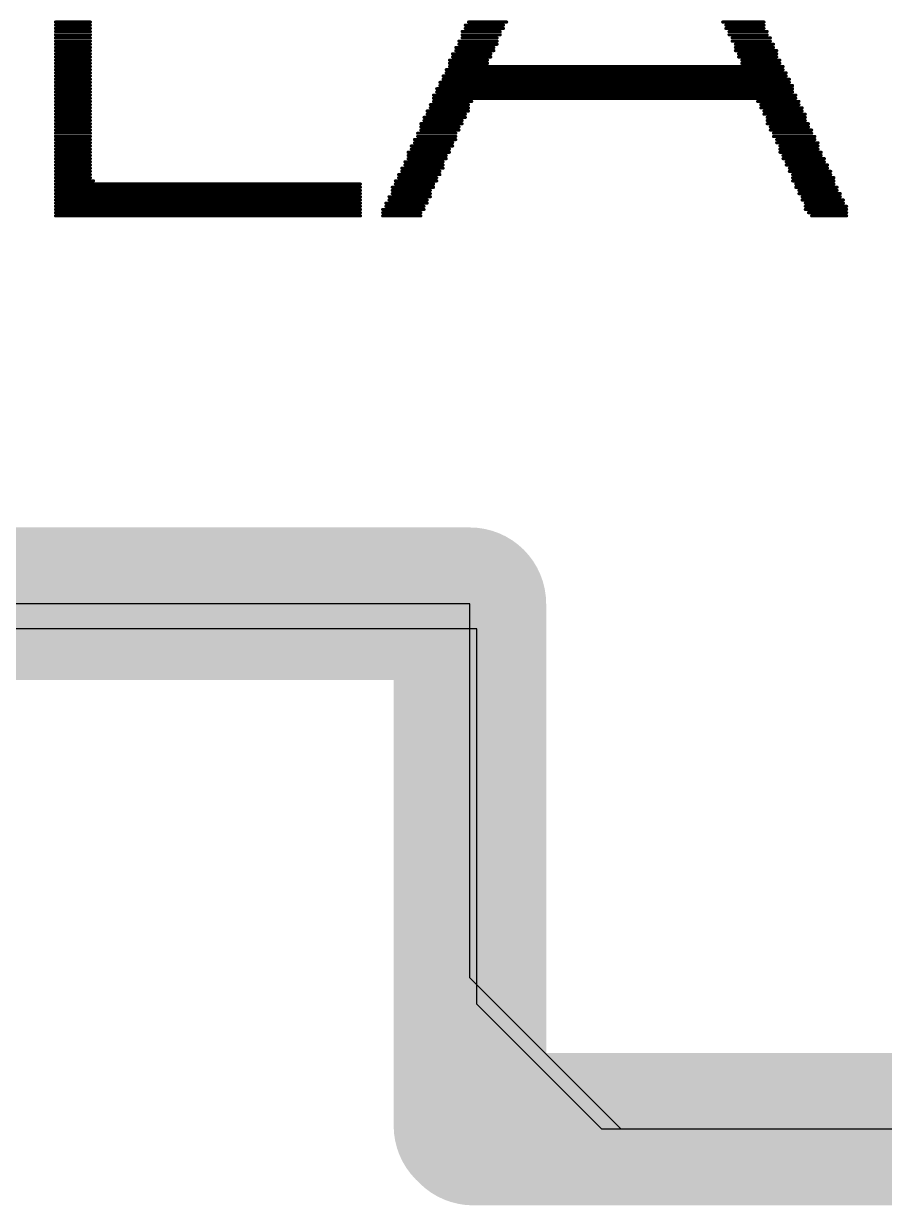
# Model space of a CAD drawing. Header units: millimetres. Extents: x 45 to 209, y 90 to 189.
# Drawn here: x 80.165 to 81.885, y 92.213 to 94.575 of the extents above; entities that cross this region are included whole.
import ezdxf

# ---------------------------------------------------------------- set-up
doc = ezdxf.new("R2010")
doc.units = ezdxf.units.MM
for name, color, linetype in [('BottomLayer', 5, 'Continuous'), ('Mechanical1', 6, 'Continuous'), ('TopLayer', 1, 'Continuous'), ('TopOverlay', 2, 'Continuous')]:
    doc.layers.add(name, color=color, linetype=linetype)

# ---------------------------------------------------------------- blocks, each defined once
blk = doc.blocks.new('5394DE47_A0E8_4329_8464_7791B7C19310_62')
at = {"layer": 'TopOverlay', "const_width": 0.00635}
for points in [[(12.5491, 0.4225), (12.619, 0.4225)], [(13.3746, 0.4225), (13.4508, 0.4225)], [(13.8826, 0.4225), (13.9652, 0.4225)], [(12.5491, 0.4162), (12.619, 0.4162)], [(12.5491, 0.4098), (12.619, 0.4098)], [(12.5491, 0.4035), (12.619, 0.4035)], [(13.3619, 0.4035), (13.4381, 0.4035)], [(13.3683, 0.4162), (13.4445, 0.4162)], [(13.3683, 0.4098), (13.4445, 0.4098)], [(13.889, 0.4162), (13.9652, 0.4162)], [(13.889, 0.4098), (13.9652, 0.4098)], [(13.8953, 0.4035), (13.9715, 0.4035)], [(12.5491, 0.3971), (12.619, 0.3971)], [(12.5491, 0.3908), (12.619, 0.3908)], [(12.5491, 0.3844), (12.619, 0.3844)], [(12.5491, 0.3781), (12.619, 0.3781)], [(13.3556, 0.3844), (13.4318, 0.3844)], [(13.3556, 0.3781), (13.4318, 0.3781)], [(13.3619, 0.3971), (13.4381, 0.3971)], [(13.3619, 0.3908), (13.4318, 0.3908)], [(13.8953, 0.3971), (13.9715, 0.3971)], [(13.9017, 0.3908), (13.9779, 0.3908)], [(13.9017, 0.3844), (13.9779, 0.3844)], [(13.908, 0.3781), (13.9842, 0.3781)], [(12.5491, 0.3717), (12.619, 0.3717)], [(12.5491, 0.3654), (12.619, 0.3654)], [(12.5491, 0.359), (12.619, 0.359)], [(12.5491, 0.3527), (12.619, 0.3527)], [(13.3429, 0.359), (13.4191, 0.359)], [(13.3429, 0.3527), (13.4191, 0.3527)], [(13.3492, 0.3717), (13.4254, 0.3717)], [(13.3492, 0.3654), (13.4254, 0.3654)], [(13.908, 0.3717), (13.9842, 0.3717)], [(13.908, 0.3654), (13.9906, 0.3654)], [(13.9144, 0.359), (13.9906, 0.359)], [(13.9144, 0.3527), (13.9906, 0.3527)], [(12.5491, 0.3463), (12.619, 0.3463)], [(12.5491, 0.34), (12.619, 0.34)], [(12.5491, 0.3336), (12.619, 0.3336)], [(13.3365, 0.3463), (13.4127, 0.3463)], [(13.3365, 0.34), (13.4127, 0.34)], [(13.3365, 0.3336), (14.0033, 0.3336)], [(13.9207, 0.3463), (13.9969, 0.3463)], [(13.9207, 0.34), (13.9969, 0.34)], [(12.5491, 0.3273), (12.619, 0.3273)], [(12.5491, 0.3209), (12.619, 0.3209)], [(12.5491, 0.3146), (12.619, 0.3146)], [(12.5491, 0.3082), (12.619, 0.3082)], [(13.3238, 0.3146), (14.0096, 0.3146)], [(13.3238, 0.3082), (14.016, 0.3082)], [(13.3302, 0.3273), (14.0033, 0.3273)], [(13.3302, 0.3209), (14.0096, 0.3209)], [(12.5491, 0.3019), (12.619, 0.3019)], [(12.5491, 0.2955), (12.619, 0.2955)], [(12.5491, 0.2892), (12.619, 0.2892)], [(12.5491, 0.2828), (12.619, 0.2828)], [(13.3111, 0.2892), (14.0223, 0.2892)], [(13.3111, 0.2828), (14.0223, 0.2828)], [(13.3175, 0.3019), (14.016, 0.3019)], [(13.3175, 0.2955), (14.0223, 0.2955)], [(12.5491, 0.2765), (12.619, 0.2765)], [(12.5491, 0.2701), (12.619, 0.2701)], [(12.5491, 0.2638), (12.619, 0.2638)], [(12.5491, 0.2574), (12.619, 0.2574)], [(13.2984, 0.2574), (13.3746, 0.2574)], [(13.3048, 0.2765), (14.0287, 0.2765)], [(13.3048, 0.2701), (14.0287, 0.2701)], [(13.3048, 0.2638), (13.381, 0.2638)], [(13.9525, 0.2638), (14.035, 0.2638)], [(13.9588, 0.2574), (14.035, 0.2574)], [(12.5491, 0.2511), (12.619, 0.2511)], [(12.5491, 0.2447), (12.619, 0.2447)], [(12.5491, 0.2384), (12.619, 0.2384)], [(13.2921, 0.2447), (13.3746, 0.2447)], [(13.2921, 0.2384), (13.3683, 0.2384)], [(13.2984, 0.2511), (13.3746, 0.2511)], [(13.9588, 0.2511), (14.0414, 0.2511)], [(13.9652, 0.2447), (14.0414, 0.2447)], [(13.9652, 0.2384), (14.0477, 0.2384)], [(12.5491, 0.232), (12.619, 0.232)], [(12.5491, 0.2257), (12.619, 0.2257)], [(12.5491, 0.2193), (12.619, 0.2193)], [(12.5491, 0.213), (12.619, 0.213)], [(13.2794, 0.2193), (13.3619, 0.2193)], [(13.2794, 0.213), (13.3556, 0.213)], [(13.2857, 0.232), (13.3683, 0.232)], [(13.2857, 0.2257), (13.3619, 0.2257)], [(13.9715, 0.232), (14.0477, 0.232)], [(13.9715, 0.2257), (14.0477, 0.2257)], [(13.9715, 0.2193), (14.0541, 0.2193)], [(13.9779, 0.213), (14.0541, 0.213)], [(12.5491, 0.2066), (12.619, 0.2066)], [(12.5491, 0.2003), (12.619, 0.2003)], [(12.5491, 0.1939), (12.619, 0.1939)], [(12.5491, 0.1876), (12.619, 0.1876)], [(13.2667, 0.1876), (13.3492, 0.1876)], [(13.273, 0.2003), (13.3492, 0.2003)], [(13.273, 0.1939), (13.3492, 0.1939)], [(13.2794, 0.2066), (13.3556, 0.2066)], [(13.9779, 0.2066), (14.0604, 0.2066)], [(13.9842, 0.2003), (14.0604, 0.2003)], [(13.9842, 0.1939), (14.0668, 0.1939)], [(13.9906, 0.1876), (14.0668, 0.1876)], [(12.5491, 0.1812), (12.619, 0.1812)], [(12.5491, 0.1749), (12.619, 0.1749)], [(12.5491, 0.1685), (12.619, 0.1685)], [(12.5491, 0.1622), (12.619, 0.1622)], [(13.254, 0.1622), (13.3365, 0.1622)], [(13.2603, 0.1749), (13.3429, 0.1749)], [(13.2603, 0.1685), (13.3365, 0.1685)], [(13.2667, 0.1812), (13.3429, 0.1812)], [(13.9906, 0.1812), (14.0731, 0.1812)], [(13.9969, 0.1749), (14.0731, 0.1749)], [(13.9969, 0.1685), (14.0731, 0.1685)], [(13.9969, 0.1622), (14.0795, 0.1622)], [(12.5491, 0.1558), (12.619, 0.1558)], [(12.5491, 0.1495), (12.619, 0.1495)], [(12.5491, 0.1431), (12.619, 0.1431)], [(13.2476, 0.1431), (13.3238, 0.1431)], [(13.254, 0.1558), (13.3302, 0.1558)], [(13.254, 0.1495), (13.3302, 0.1495)], [(14.0033, 0.1558), (14.0795, 0.1558)], [(14.0033, 0.1495), (14.0858, 0.1495)], [(14.0096, 0.1431), (14.0858, 0.1431)], [(12.5491, 0.1368), (12.619, 0.1368)], [(12.5491, 0.1304), (12.619, 0.1304)], [(12.5491, 0.1241), (12.619, 0.1241)], [(12.5491, 0.1177), (12.619, 0.1177)], [(13.2349, 0.1177), (13.3175, 0.1177)], [(13.2413, 0.1304), (13.3238, 0.1304)], [(13.2413, 0.1241), (13.3175, 0.1241)], [(13.2476, 0.1368), (13.3238, 0.1368)], [(14.0096, 0.1368), (14.0922, 0.1368)], [(14.016, 0.1304), (14.0922, 0.1304)], [(14.016, 0.1241), (14.0985, 0.1241)], [(14.0223, 0.1177), (14.0985, 0.1177)], [(12.5491, 0.1114), (12.619, 0.1114)], [(12.5491, 0.105), (12.6253, 0.105)], [(12.5491, 0.0987), (13.1587, 0.0987)], [(12.5491, 0.0923), (13.1587, 0.0923)], [(13.2222, 0.0923), (13.3048, 0.0923)], [(13.2286, 0.105), (13.3111, 0.105)], [(13.2286, 0.0987), (13.3048, 0.0987)], [(13.2349, 0.1114), (13.3111, 0.1114)], [(14.0223, 0.1114), (14.1049, 0.1114)], [(14.0223, 0.105), (14.1049, 0.105)], [(14.0287, 0.0987), (14.1049, 0.0987)], [(14.0287, 0.0923), (14.1112, 0.0923)], [(12.5491, 0.086), (13.1587, 0.086)], [(12.5491, 0.0796), (13.1587, 0.0796)], [(12.5491, 0.0733), (13.1587, 0.0733)], [(13.2159, 0.0733), (13.2984, 0.0733)], [(13.2222, 0.086), (13.2984, 0.086)], [(13.2222, 0.0796), (13.2984, 0.0796)], [(14.035, 0.086), (14.1112, 0.086)], [(14.035, 0.0796), (14.1176, 0.0796)], [(14.0414, 0.0733), (14.1176, 0.0733)], [(12.5491, 0.0669), (13.1587, 0.0669)], [(12.5491, 0.0606), (13.1587, 0.0606)], [(12.5491, 0.0542), (13.1587, 0.0542)], [(12.5491, 0.0479), (13.1587, 0.0479)], [(13.2032, 0.0479), (13.2857, 0.0479)], [(13.2095, 0.0606), (13.2921, 0.0606)], [(13.2095, 0.0542), (13.2857, 0.0542)], [(13.2159, 0.0669), (13.2921, 0.0669)], [(14.0414, 0.0669), (14.1239, 0.0669)], [(14.0477, 0.0606), (14.1239, 0.0606)], [(14.0477, 0.0542), (14.1303, 0.0542)], [(14.0477, 0.0479), (14.1303, 0.0479)], [(12.5491, 0.0415), (13.1587, 0.0415)], [(12.5491, 0.0352), (13.1587, 0.0352)], [(13.2032, 0.0415), (13.2794, 0.0415)], [(13.2032, 0.0352), (13.2794, 0.0352)], [(14.0541, 0.0415), (14.1303, 0.0415)], [(14.0604, 0.0352), (14.1303, 0.0352)]]:
    blk.add_lwpolyline(points, dxfattribs=at)
at = {"layer": 'TopOverlay', "const_width": 0.00317}
for points in [[(12.5476, 0.4225, 1), (12.5507, 0.4225, 1)], [(12.6174, 0.4225, 1), (12.6206, 0.4225, 1)], [(13.3731, 0.4225, 1), (13.3762, 0.4225, 1)], [(13.4493, 0.4225, 1), (13.4524, 0.4225, 1)], [(13.8811, 0.4225, 1), (13.8842, 0.4225, 1)], [(13.9636, 0.4225, 1), (13.9668, 0.4225, 1)], [(12.5476, 0.4162, 1), (12.5507, 0.4162, 1)], [(12.5476, 0.4098, 1), (12.5507, 0.4098, 1)], [(12.5476, 0.4035, 1), (12.5507, 0.4035, 1)], [(12.6174, 0.4162, 1), (12.6206, 0.4162, 1)], [(12.6174, 0.4098, 1), (12.6206, 0.4098, 1)], [(12.6174, 0.4035, 1), (12.6206, 0.4035, 1)], [(13.3604, 0.4035, 1), (13.3635, 0.4035, 1)], [(13.3667, 0.4162, 1), (13.3699, 0.4162, 1)], [(13.3667, 0.4098, 1), (13.3699, 0.4098, 1)], [(13.4366, 0.4035, 1), (13.4397, 0.4035, 1)], [(13.4429, 0.4162, 1), (13.4461, 0.4162, 1)], [(13.4429, 0.4098, 1), (13.4461, 0.4098, 1)], [(13.8874, 0.4162, 1), (13.8906, 0.4162, 1)], [(13.8874, 0.4098, 1), (13.8906, 0.4098, 1)], [(13.8938, 0.4035, 1), (13.8969, 0.4035, 1)], [(13.9636, 0.4162, 1), (13.9668, 0.4162, 1)], [(13.9636, 0.4098, 1), (13.9668, 0.4098, 1)], [(13.97, 0.4035, 1), (13.9731, 0.4035, 1)], [(12.5476, 0.3971, 1), (12.5507, 0.3971, 1)], [(12.5476, 0.3908, 1), (12.5507, 0.3908, 1)], [(12.5476, 0.3844, 1), (12.5507, 0.3844, 1)], [(12.5476, 0.3781, 1), (12.5507, 0.3781, 1)], [(12.6174, 0.3971, 1), (12.6206, 0.3971, 1)], [(12.6174, 0.3908, 1), (12.6206, 0.3908, 1)], [(12.6174, 0.3844, 1), (12.6206, 0.3844, 1)], [(12.6174, 0.3781, 1), (12.6206, 0.3781, 1)], [(13.354, 0.3844, 1), (13.3572, 0.3844, 1)], [(13.354, 0.3781, 1), (13.3572, 0.3781, 1)], [(13.3604, 0.3971, 1), (13.3635, 0.3971, 1)], [(13.3604, 0.3908, 1), (13.3635, 0.3908, 1)], [(13.4302, 0.3908, 1), (13.4334, 0.3908, 1)], [(13.4302, 0.3844, 1), (13.4334, 0.3844, 1)], [(13.4302, 0.3781, 1), (13.4334, 0.3781, 1)], [(13.4366, 0.3971, 1), (13.4397, 0.3971, 1)], [(13.8938, 0.3971, 1), (13.8969, 0.3971, 1)], [(13.9001, 0.3908, 1), (13.9033, 0.3908, 1)], [(13.9001, 0.3844, 1), (13.9033, 0.3844, 1)], [(13.9065, 0.3781, 1), (13.9096, 0.3781, 1)], [(13.97, 0.3971, 1), (13.9731, 0.3971, 1)], [(13.9763, 0.3908, 1), (13.9795, 0.3908, 1)], [(13.9763, 0.3844, 1), (13.9795, 0.3844, 1)], [(13.9827, 0.3781, 1), (13.9858, 0.3781, 1)], [(12.5476, 0.3717, 1), (12.5507, 0.3717, 1)], [(12.5476, 0.3654, 1), (12.5507, 0.3654, 1)], [(12.5476, 0.359, 1), (12.5507, 0.359, 1)], [(12.5476, 0.3527, 1), (12.5507, 0.3527, 1)], [(12.6174, 0.3717, 1), (12.6206, 0.3717, 1)], [(12.6174, 0.3654, 1), (12.6206, 0.3654, 1)], [(12.6174, 0.359, 1), (12.6206, 0.359, 1)], [(12.6174, 0.3527, 1), (12.6206, 0.3527, 1)], [(13.3413, 0.359, 1), (13.3445, 0.359, 1)], [(13.3413, 0.3527, 1), (13.3445, 0.3527, 1)], [(13.3477, 0.3717, 1), (13.3508, 0.3717, 1)], [(13.3477, 0.3654, 1), (13.3508, 0.3654, 1)], [(13.4175, 0.359, 1), (13.4207, 0.359, 1)], [(13.4175, 0.3527, 1), (13.4207, 0.3527, 1)], [(13.4239, 0.3717, 1), (13.427, 0.3717, 1)], [(13.4239, 0.3654, 1), (13.427, 0.3654, 1)], [(13.9065, 0.3717, 1), (13.9096, 0.3717, 1)], [(13.9065, 0.3654, 1), (13.9096, 0.3654, 1)], [(13.9128, 0.359, 1), (13.916, 0.359, 1)], [(13.9128, 0.3527, 1), (13.916, 0.3527, 1)], [(13.9827, 0.3717, 1), (13.9858, 0.3717, 1)], [(13.989, 0.3654, 1), (13.9922, 0.3654, 1)], [(13.989, 0.359, 1), (13.9922, 0.359, 1)], [(13.989, 0.3527, 1), (13.9922, 0.3527, 1)], [(12.5476, 0.3463, 1), (12.5507, 0.3463, 1)], [(12.5476, 0.34, 1), (12.5507, 0.34, 1)], [(12.5476, 0.3336, 1), (12.5507, 0.3336, 1)], [(12.6174, 0.3463, 1), (12.6206, 0.3463, 1)], [(12.6174, 0.34, 1), (12.6206, 0.34, 1)], [(12.6174, 0.3336, 1), (12.6206, 0.3336, 1)], [(13.335, 0.3463, 1), (13.3381, 0.3463, 1)], [(13.335, 0.34, 1), (13.3381, 0.34, 1)], [(13.335, 0.3336, 1), (13.3381, 0.3336, 1)], [(13.4112, 0.3463, 1), (13.4143, 0.3463, 1)], [(13.4112, 0.34, 1), (13.4143, 0.34, 1)], [(13.9192, 0.3463, 1), (13.9223, 0.3463, 1)], [(13.9192, 0.34, 1), (13.9223, 0.34, 1)], [(13.9954, 0.3463, 1), (13.9985, 0.3463, 1)], [(13.9954, 0.34, 1), (13.9985, 0.34, 1)], [(14.0017, 0.3336, 1), (14.0049, 0.3336, 1)], [(12.5476, 0.3273, 1), (12.5507, 0.3273, 1)], [(12.5476, 0.3209, 1), (12.5507, 0.3209, 1)], [(12.5476, 0.3146, 1), (12.5507, 0.3146, 1)], [(12.5476, 0.3082, 1), (12.5507, 0.3082, 1)], [(12.6174, 0.3273, 1), (12.6206, 0.3273, 1)], [(12.6174, 0.3209, 1), (12.6206, 0.3209, 1)], [(12.6174, 0.3146, 1), (12.6206, 0.3146, 1)], [(12.6174, 0.3082, 1), (12.6206, 0.3082, 1)], [(13.3223, 0.3146, 1), (13.3254, 0.3146, 1)], [(13.3223, 0.3082, 1), (13.3254, 0.3082, 1)], [(13.3286, 0.3273, 1), (13.3318, 0.3273, 1)], [(13.3286, 0.3209, 1), (13.3318, 0.3209, 1)], [(14.0017, 0.3273, 1), (14.0049, 0.3273, 1)], [(14.0081, 0.3209, 1), (14.0112, 0.3209, 1)], [(14.0081, 0.3146, 1), (14.0112, 0.3146, 1)], [(14.0144, 0.3082, 1), (14.0176, 0.3082, 1)], [(12.5476, 0.3019, 1), (12.5507, 0.3019, 1)], [(12.5476, 0.2955, 1), (12.5507, 0.2955, 1)], [(12.5476, 0.2892, 1), (12.5507, 0.2892, 1)], [(12.5476, 0.2828, 1), (12.5507, 0.2828, 1)], [(12.6174, 0.3019, 1), (12.6206, 0.3019, 1)], [(12.6174, 0.2955, 1), (12.6206, 0.2955, 1)], [(12.6174, 0.2892, 1), (12.6206, 0.2892, 1)], [(12.6174, 0.2828, 1), (12.6206, 0.2828, 1)], [(13.3096, 0.2892, 1), (13.3127, 0.2892, 1)], [(13.3096, 0.2828, 1), (13.3127, 0.2828, 1)], [(13.3159, 0.3019, 1), (13.3191, 0.3019, 1)], [(13.3159, 0.2955, 1), (13.3191, 0.2955, 1)], [(14.0144, 0.3019, 1), (14.0176, 0.3019, 1)], [(14.0208, 0.2955, 1), (14.0239, 0.2955, 1)], [(14.0208, 0.2892, 1), (14.0239, 0.2892, 1)], [(14.0208, 0.2828, 1), (14.0239, 0.2828, 1)], [(12.5476, 0.2765, 1), (12.5507, 0.2765, 1)], [(12.5476, 0.2701, 1), (12.5507, 0.2701, 1)], [(12.5476, 0.2638, 1), (12.5507, 0.2638, 1)], [(12.5476, 0.2574, 1), (12.5507, 0.2574, 1)], [(12.6174, 0.2765, 1), (12.6206, 0.2765, 1)], [(12.6174, 0.2701, 1), (12.6206, 0.2701, 1)], [(12.6174, 0.2638, 1), (12.6206, 0.2638, 1)], [(12.6174, 0.2574, 1), (12.6206, 0.2574, 1)], [(13.2969, 0.2574, 1), (13.3, 0.2574, 1)], [(13.3032, 0.2765, 1), (13.3064, 0.2765, 1)], [(13.3032, 0.2701, 1), (13.3064, 0.2701, 1)], [(13.3032, 0.2638, 1), (13.3064, 0.2638, 1)], [(13.3731, 0.2574, 1), (13.3762, 0.2574, 1)], [(13.3794, 0.2638, 1), (13.3826, 0.2638, 1)], [(13.9509, 0.2638, 1), (13.9541, 0.2638, 1)], [(13.9573, 0.2574, 1), (13.9604, 0.2574, 1)], [(14.0271, 0.2765, 1), (14.0303, 0.2765, 1)], [(14.0271, 0.2701, 1), (14.0303, 0.2701, 1)], [(14.0335, 0.2638, 1), (14.0366, 0.2638, 1)], [(14.0335, 0.2574, 1), (14.0366, 0.2574, 1)], [(12.5476, 0.2511, 1), (12.5507, 0.2511, 1)], [(12.5476, 0.2447, 1), (12.5507, 0.2447, 1)], [(12.5476, 0.2384, 1), (12.5507, 0.2384, 1)], [(12.6174, 0.2511, 1), (12.6206, 0.2511, 1)], [(12.6174, 0.2447, 1), (12.6206, 0.2447, 1)], [(12.6174, 0.2384, 1), (12.6206, 0.2384, 1)], [(13.2905, 0.2447, 1), (13.2937, 0.2447, 1)], [(13.2905, 0.2384, 1), (13.2937, 0.2384, 1)], [(13.2969, 0.2511, 1), (13.3, 0.2511, 1)], [(13.3667, 0.2384, 1), (13.3699, 0.2384, 1)], [(13.3731, 0.2511, 1), (13.3762, 0.2511, 1)], [(13.3731, 0.2447, 1), (13.3762, 0.2447, 1)], [(13.9573, 0.2511, 1), (13.9604, 0.2511, 1)], [(13.9636, 0.2447, 1), (13.9668, 0.2447, 1)], [(13.9636, 0.2384, 1), (13.9668, 0.2384, 1)], [(14.0398, 0.2511, 1), (14.043, 0.2511, 1)], [(14.0398, 0.2447, 1), (14.043, 0.2447, 1)], [(14.0462, 0.2384, 1), (14.0493, 0.2384, 1)], [(12.5476, 0.232, 1), (12.5507, 0.232, 1)], [(12.5476, 0.2257, 1), (12.5507, 0.2257, 1)], [(12.5476, 0.2193, 1), (12.5507, 0.2193, 1)], [(12.5476, 0.213, 1), (12.5507, 0.213, 1)], [(12.6174, 0.232, 1), (12.6206, 0.232, 1)], [(12.6174, 0.2257, 1), (12.6206, 0.2257, 1)], [(12.6174, 0.2193, 1), (12.6206, 0.2193, 1)], [(12.6174, 0.213, 1), (12.6206, 0.213, 1)], [(13.2778, 0.2193, 1), (13.281, 0.2193, 1)], [(13.2778, 0.213, 1), (13.281, 0.213, 1)], [(13.2842, 0.232, 1), (13.2873, 0.232, 1)], [(13.2842, 0.2257, 1), (13.2873, 0.2257, 1)], [(13.354, 0.213, 1), (13.3572, 0.213, 1)], [(13.3604, 0.2257, 1), (13.3635, 0.2257, 1)], [(13.3604, 0.2193, 1), (13.3635, 0.2193, 1)], [(13.3667, 0.232, 1), (13.3699, 0.232, 1)], [(13.97, 0.232, 1), (13.9731, 0.232, 1)], [(13.97, 0.2257, 1), (13.9731, 0.2257, 1)], [(13.97, 0.2193, 1), (13.9731, 0.2193, 1)], [(13.9763, 0.213, 1), (13.9795, 0.213, 1)], [(14.0462, 0.232, 1), (14.0493, 0.232, 1)], [(14.0462, 0.2257, 1), (14.0493, 0.2257, 1)], [(14.0525, 0.2193, 1), (14.0557, 0.2193, 1)], [(14.0525, 0.213, 1), (14.0557, 0.213, 1)], [(12.5476, 0.2066, 1), (12.5507, 0.2066, 1)], [(12.5476, 0.2003, 1), (12.5507, 0.2003, 1)], [(12.5476, 0.1939, 1), (12.5507, 0.1939, 1)], [(12.5476, 0.1876, 1), (12.5507, 0.1876, 1)], [(12.6174, 0.2066, 1), (12.6206, 0.2066, 1)], [(12.6174, 0.2003, 1), (12.6206, 0.2003, 1)], [(12.6174, 0.1939, 1), (12.6206, 0.1939, 1)], [(12.6174, 0.1876, 1), (12.6206, 0.1876, 1)], [(13.2651, 0.1876, 1), (13.2683, 0.1876, 1)], [(13.2715, 0.2003, 1), (13.2746, 0.2003, 1)], [(13.2715, 0.1939, 1), (13.2746, 0.1939, 1)], [(13.2778, 0.2066, 1), (13.281, 0.2066, 1)], [(13.3477, 0.2003, 1), (13.3508, 0.2003, 1)], [(13.3477, 0.1939, 1), (13.3508, 0.1939, 1)], [(13.3477, 0.1876, 1), (13.3508, 0.1876, 1)], [(13.354, 0.2066, 1), (13.3572, 0.2066, 1)], [(13.9763, 0.2066, 1), (13.9795, 0.2066, 1)], [(13.9827, 0.2003, 1), (13.9858, 0.2003, 1)], [(13.9827, 0.1939, 1), (13.9858, 0.1939, 1)], [(13.989, 0.1876, 1), (13.9922, 0.1876, 1)], [(14.0589, 0.2066, 1), (14.062, 0.2066, 1)], [(14.0589, 0.2003, 1), (14.062, 0.2003, 1)], [(14.0652, 0.1939, 1), (14.0684, 0.1939, 1)], [(14.0652, 0.1876, 1), (14.0684, 0.1876, 1)], [(12.5476, 0.1812, 1), (12.5507, 0.1812, 1)], [(12.5476, 0.1749, 1), (12.5507, 0.1749, 1)], [(12.5476, 0.1685, 1), (12.5507, 0.1685, 1)], [(12.5476, 0.1622, 1), (12.5507, 0.1622, 1)], [(12.6174, 0.1812, 1), (12.6206, 0.1812, 1)], [(12.6174, 0.1749, 1), (12.6206, 0.1749, 1)], [(12.6174, 0.1685, 1), (12.6206, 0.1685, 1)], [(12.6174, 0.1622, 1), (12.6206, 0.1622, 1)], [(13.2524, 0.1622, 1), (13.2556, 0.1622, 1)], [(13.2588, 0.1749, 1), (13.2619, 0.1749, 1)], [(13.2588, 0.1685, 1), (13.2619, 0.1685, 1)], [(13.2651, 0.1812, 1), (13.2683, 0.1812, 1)], [(13.335, 0.1685, 1), (13.3381, 0.1685, 1)], [(13.335, 0.1622, 1), (13.3381, 0.1622, 1)], [(13.3413, 0.1812, 1), (13.3445, 0.1812, 1)], [(13.3413, 0.1749, 1), (13.3445, 0.1749, 1)], [(13.989, 0.1812, 1), (13.9922, 0.1812, 1)], [(13.9954, 0.1749, 1), (13.9985, 0.1749, 1)], [(13.9954, 0.1685, 1), (13.9985, 0.1685, 1)], [(13.9954, 0.1622, 1), (13.9985, 0.1622, 1)], [(14.0716, 0.1812, 1), (14.0747, 0.1812, 1)], [(14.0716, 0.1749, 1), (14.0747, 0.1749, 1)], [(14.0716, 0.1685, 1), (14.0747, 0.1685, 1)], [(14.0779, 0.1622, 1), (14.0811, 0.1622, 1)], [(12.5476, 0.1558, 1), (12.5507, 0.1558, 1)], [(12.5476, 0.1495, 1), (12.5507, 0.1495, 1)], [(12.5476, 0.1431, 1), (12.5507, 0.1431, 1)], [(12.6174, 0.1558, 1), (12.6206, 0.1558, 1)], [(12.6174, 0.1495, 1), (12.6206, 0.1495, 1)], [(12.6174, 0.1431, 1), (12.6206, 0.1431, 1)], [(13.2461, 0.1431, 1), (13.2492, 0.1431, 1)], [(13.2524, 0.1558, 1), (13.2556, 0.1558, 1)], [(13.2524, 0.1495, 1), (13.2556, 0.1495, 1)], [(13.3223, 0.1431, 1), (13.3254, 0.1431, 1)], [(13.3286, 0.1558, 1), (13.3318, 0.1558, 1)], [(13.3286, 0.1495, 1), (13.3318, 0.1495, 1)], [(14.0017, 0.1558, 1), (14.0049, 0.1558, 1)], [(14.0017, 0.1495, 1), (14.0049, 0.1495, 1)], [(14.0081, 0.1431, 1), (14.0112, 0.1431, 1)], [(14.0779, 0.1558, 1), (14.0811, 0.1558, 1)], [(14.0843, 0.1495, 1), (14.0874, 0.1495, 1)], [(14.0843, 0.1431, 1), (14.0874, 0.1431, 1)], [(12.5476, 0.1368, 1), (12.5507, 0.1368, 1)], [(12.5476, 0.1304, 1), (12.5507, 0.1304, 1)], [(12.5476, 0.1241, 1), (12.5507, 0.1241, 1)], [(12.5476, 0.1177, 1), (12.5507, 0.1177, 1)], [(12.6174, 0.1368, 1), (12.6206, 0.1368, 1)], [(12.6174, 0.1304, 1), (12.6206, 0.1304, 1)], [(12.6174, 0.1241, 1), (12.6206, 0.1241, 1)], [(12.6174, 0.1177, 1), (12.6206, 0.1177, 1)], [(13.2334, 0.1177, 1), (13.2365, 0.1177, 1)], [(13.2397, 0.1304, 1), (13.2429, 0.1304, 1)], [(13.2397, 0.1241, 1), (13.2429, 0.1241, 1)], [(13.2461, 0.1368, 1), (13.2492, 0.1368, 1)], [(13.3159, 0.1241, 1), (13.3191, 0.1241, 1)], [(13.3159, 0.1177, 1), (13.3191, 0.1177, 1)], [(13.3223, 0.1368, 1), (13.3254, 0.1368, 1)], [(13.3223, 0.1304, 1), (13.3254, 0.1304, 1)], [(14.0081, 0.1368, 1), (14.0112, 0.1368, 1)], [(14.0144, 0.1304, 1), (14.0176, 0.1304, 1)], [(14.0144, 0.1241, 1), (14.0176, 0.1241, 1)], [(14.0208, 0.1177, 1), (14.0239, 0.1177, 1)], [(14.0906, 0.1368, 1), (14.0938, 0.1368, 1)], [(14.0906, 0.1304, 1), (14.0938, 0.1304, 1)], [(14.097, 0.1241, 1), (14.1001, 0.1241, 1)], [(14.097, 0.1177, 1), (14.1001, 0.1177, 1)], [(12.5476, 0.1114, 1), (12.5507, 0.1114, 1)], [(12.5476, 0.105, 1), (12.5507, 0.105, 1)], [(12.5476, 0.0987, 1), (12.5507, 0.0987, 1)], [(12.5476, 0.0923, 1), (12.5507, 0.0923, 1)], [(12.6174, 0.1114, 1), (12.6206, 0.1114, 1)], [(12.6238, 0.105, 1), (12.6269, 0.105, 1)], [(13.1572, 0.0987, 1), (13.1603, 0.0987, 1)], [(13.1572, 0.0923, 1), (13.1603, 0.0923, 1)], [(13.2207, 0.0923, 1), (13.2238, 0.0923, 1)], [(13.227, 0.105, 1), (13.2302, 0.105, 1)], [(13.227, 0.0987, 1), (13.2302, 0.0987, 1)], [(13.2334, 0.1114, 1), (13.2365, 0.1114, 1)], [(13.3032, 0.0987, 1), (13.3064, 0.0987, 1)], [(13.3032, 0.0923, 1), (13.3064, 0.0923, 1)], [(13.3096, 0.1114, 1), (13.3127, 0.1114, 1)], [(13.3096, 0.105, 1), (13.3127, 0.105, 1)], [(14.0208, 0.1114, 1), (14.0239, 0.1114, 1)], [(14.0208, 0.105, 1), (14.0239, 0.105, 1)], [(14.0271, 0.0987, 1), (14.0303, 0.0987, 1)], [(14.0271, 0.0923, 1), (14.0303, 0.0923, 1)], [(14.1033, 0.1114, 1), (14.1065, 0.1114, 1)], [(14.1033, 0.105, 1), (14.1065, 0.105, 1)], [(14.1033, 0.0987, 1), (14.1065, 0.0987, 1)], [(14.1097, 0.0923, 1), (14.1128, 0.0923, 1)], [(12.5476, 0.086, 1), (12.5507, 0.086, 1)], [(12.5476, 0.0796, 1), (12.5507, 0.0796, 1)], [(12.5476, 0.0733, 1), (12.5507, 0.0733, 1)], [(13.1572, 0.086, 1), (13.1603, 0.086, 1)], [(13.1572, 0.0796, 1), (13.1603, 0.0796, 1)], [(13.1572, 0.0733, 1), (13.1603, 0.0733, 1)], [(13.2143, 0.0733, 1), (13.2175, 0.0733, 1)], [(13.2207, 0.086, 1), (13.2238, 0.086, 1)], [(13.2207, 0.0796, 1), (13.2238, 0.0796, 1)], [(13.2969, 0.086, 1), (13.3, 0.086, 1)], [(13.2969, 0.0796, 1), (13.3, 0.0796, 1)], [(13.2969, 0.0733, 1), (13.3, 0.0733, 1)], [(14.0335, 0.086, 1), (14.0366, 0.086, 1)], [(14.0335, 0.0796, 1), (14.0366, 0.0796, 1)], [(14.0398, 0.0733, 1), (14.043, 0.0733, 1)], [(14.1097, 0.086, 1), (14.1128, 0.086, 1)], [(14.116, 0.0796, 1), (14.1192, 0.0796, 1)], [(14.116, 0.0733, 1), (14.1192, 0.0733, 1)], [(12.5476, 0.0669, 1), (12.5507, 0.0669, 1)], [(12.5476, 0.0606, 1), (12.5507, 0.0606, 1)], [(12.5476, 0.0542, 1), (12.5507, 0.0542, 1)], [(12.5476, 0.0479, 1), (12.5507, 0.0479, 1)], [(13.1572, 0.0669, 1), (13.1603, 0.0669, 1)], [(13.1572, 0.0606, 1), (13.1603, 0.0606, 1)], [(13.1572, 0.0542, 1), (13.1603, 0.0542, 1)], [(13.1572, 0.0479, 1), (13.1603, 0.0479, 1)], [(13.2016, 0.0479, 1), (13.2048, 0.0479, 1)], [(13.208, 0.0606, 1), (13.2111, 0.0606, 1)], [(13.208, 0.0542, 1), (13.2111, 0.0542, 1)], [(13.2143, 0.0669, 1), (13.2175, 0.0669, 1)], [(13.2842, 0.0542, 1), (13.2873, 0.0542, 1)], [(13.2842, 0.0479, 1), (13.2873, 0.0479, 1)], [(13.2905, 0.0669, 1), (13.2937, 0.0669, 1)], [(13.2905, 0.0606, 1), (13.2937, 0.0606, 1)], [(14.0398, 0.0669, 1), (14.043, 0.0669, 1)], [(14.0462, 0.0606, 1), (14.0493, 0.0606, 1)], [(14.0462, 0.0542, 1), (14.0493, 0.0542, 1)], [(14.0462, 0.0479, 1), (14.0493, 0.0479, 1)], [(14.1224, 0.0669, 1), (14.1255, 0.0669, 1)], [(14.1224, 0.0606, 1), (14.1255, 0.0606, 1)], [(14.1287, 0.0542, 1), (14.1319, 0.0542, 1)], [(14.1287, 0.0479, 1), (14.1319, 0.0479, 1)], [(12.5476, 0.0415, 1), (12.5507, 0.0415, 1)], [(12.5476, 0.0352, 1), (12.5507, 0.0352, 1)], [(13.1572, 0.0415, 1), (13.1603, 0.0415, 1)], [(13.1572, 0.0352, 1), (13.1603, 0.0352, 1)], [(13.2016, 0.0415, 1), (13.2048, 0.0415, 1)], [(13.2016, 0.0352, 1), (13.2048, 0.0352, 1)], [(13.2778, 0.0415, 1), (13.281, 0.0415, 1)], [(13.2778, 0.0352, 1), (13.281, 0.0352, 1)], [(14.0525, 0.0415, 1), (14.0557, 0.0415, 1)], [(14.0589, 0.0352, 1), (14.062, 0.0352, 1)], [(14.1287, 0.0415, 1), (14.1319, 0.0415, 1)], [(14.1287, 0.0352, 1), (14.1319, 0.0352, 1)]]:
    blk.add_lwpolyline(points, format="xyb", close=True, dxfattribs=at)

msp = doc.modelspace()

# ---------------------------------------------------------------- linework, layer by layer
at = {"layer": 'BottomLayer'}
for p, q in [((81.0572, 93.4156), (70.5707, 93.4156)), ((81.0572, 92.6676), (81.0572, 93.4156)), ((81.3592, 92.3656), (81.0572, 92.6676)), ((106.3207, 92.3656), (81.3592, 92.3656))]:
    msp.add_line(p, q, dxfattribs=at)
at = {"layer": 'Mechanical1', "const_width": 0.3048}
for points in [[(70.5707, 93.4156), (81.0572, 93.4156)], [(70.5707, 93.4156), (81.0572, 93.4156)], [(81.0572, 92.3723), (81.0572, 93.4156)], [(81.064, 92.3656), (106.3207, 92.3656)]]:
    msp.add_lwpolyline(points, dxfattribs=at)
at = {"layer": 'Mechanical1', "const_width": 0.1524}
for points in [[(80.981, 93.4156, 1), (81.1334, 93.4156, 1)], [(80.981, 93.4156, 1), (81.1334, 93.4156, 1)], [(80.981, 93.4156, 1), (81.1334, 93.4156, 1)], [(80.981, 92.3723, 1), (81.1334, 92.3723, 1)], [(80.9878, 92.3656, 1), (81.1402, 92.3656, 1)]]:
    msp.add_lwpolyline(points, format="xyb", close=True, dxfattribs=at)
at = {"layer": 'TopLayer'}
for p, q in [((81.0707, 93.3656), (70.5707, 93.3656)), ((81.0707, 92.6156), (81.0707, 93.3656)), ((81.3207, 92.3656), (81.0707, 92.6156)), ((106.3207, 92.3656), (81.3207, 92.3656))]:
    msp.add_line(p, q, dxfattribs=at)

# ---------------------------------------------------------------- block references
at = {"rotation": 360}
msp.add_blockref('5394DE47_A0E8_4329_8464_7791B7C19310_62', (67.6797, 94.1556), dxfattribs=at)

doc.saveas('drawing.dxf')
